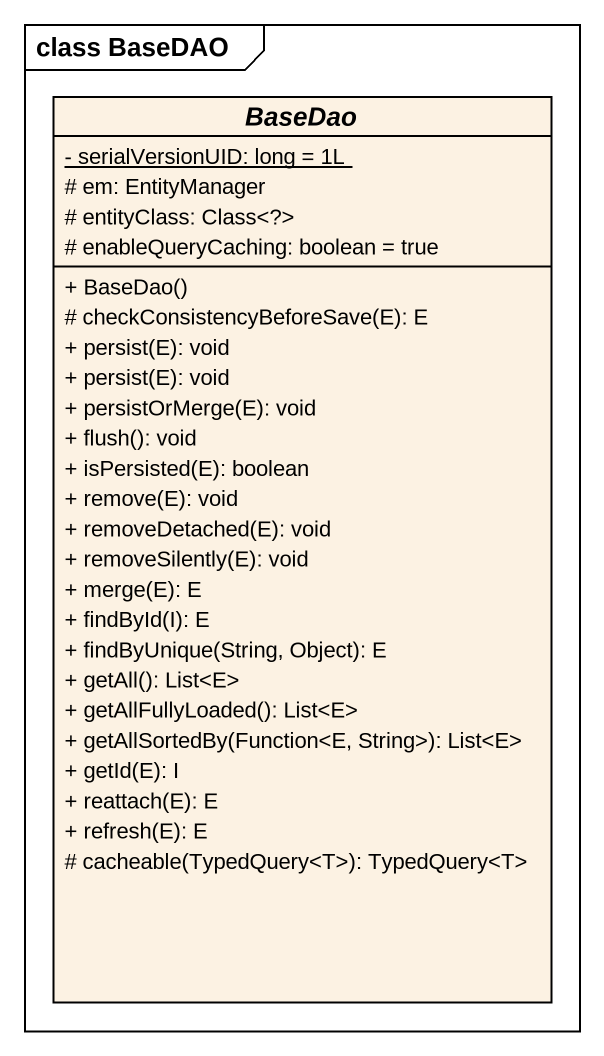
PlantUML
@startuml
mainframe class BaseDAO
hide circle
hide empty members
skinparam classAttributeIconSize 0
abstract class BaseDao {
  {static} - serialVersionUID: long = 1L
  # em: EntityManager
  # entityClass: Class<?>
  # enableQueryCaching: boolean = true
  + BaseDao()
  # checkConsistencyBeforeSave(E): E
  + persist(E): void
  + persist(E): void
  + persistOrMerge(E): void
  + flush(): void
  + isPersisted(E): boolean
  + remove(E): void
  + removeDetached(E): void
  + removeSilently(E): void
  + merge(E): E
  + findById(I): E
  + findByUnique(String, Object): E
  + getAll(): List<E>
  + getAllFullyLoaded(): List<E>
  + getAllSortedBy(Function<E, String>): List<E>
  + getId(E): I
  + reattach(E): E
  + refresh(E): E
  # cacheable(TypedQuery<T>): TypedQuery<T>
}
@enduml
